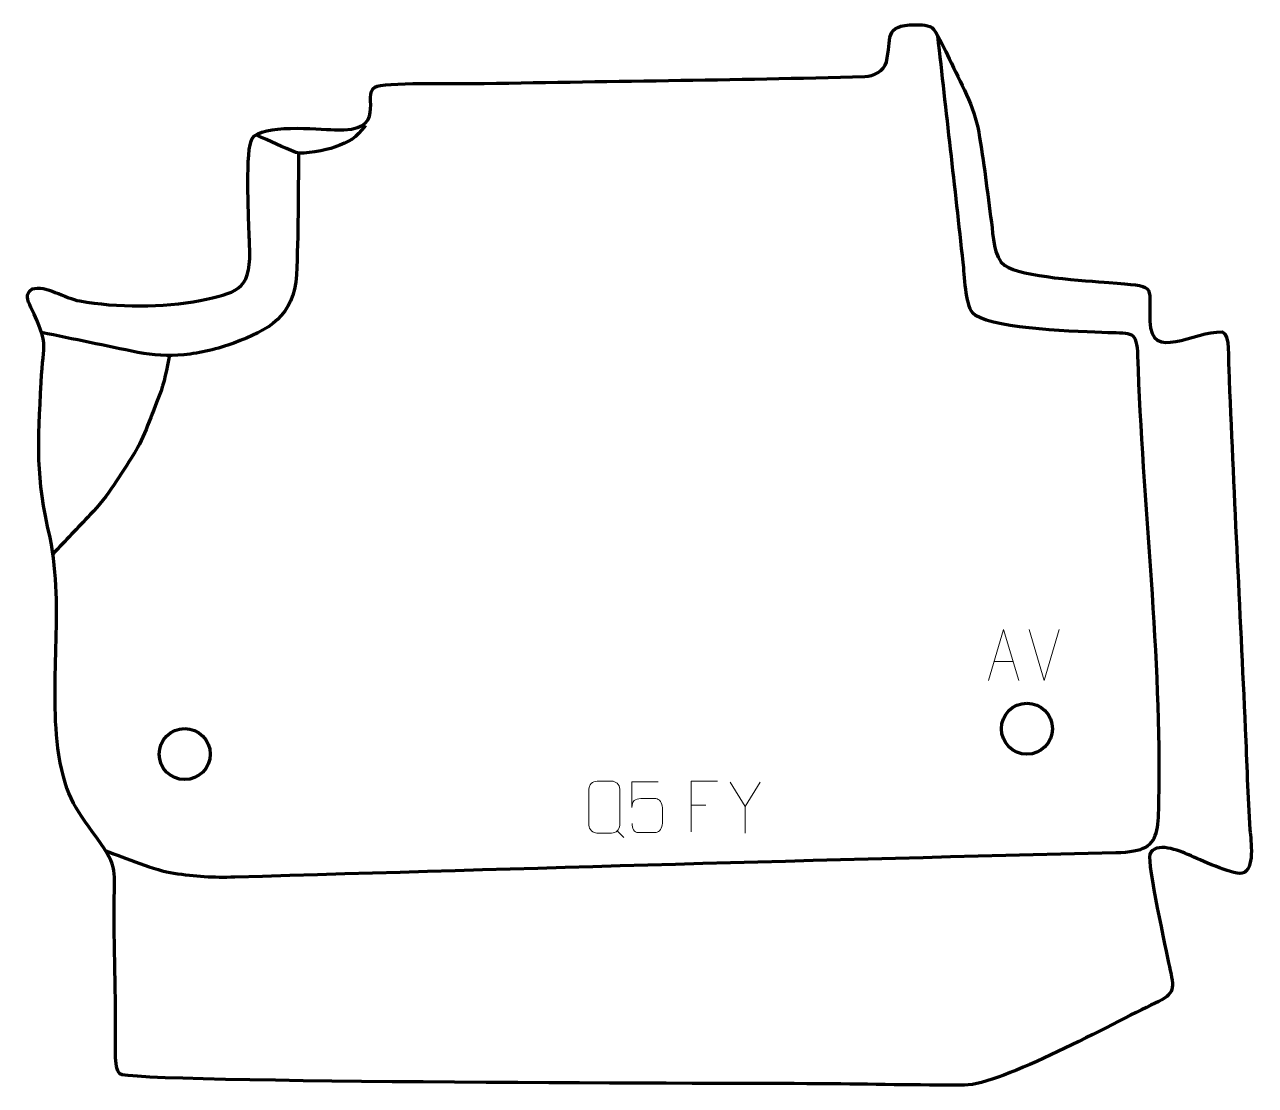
# Model space of a CAD drawing. Header units: millimetres. Extents: x -493 to 110, y 147 to 666.
import ezdxf

# ---------------------------------------------------------------- set-up
doc = ezdxf.new("R2010")
doc.units = ezdxf.units.MM
doc.header["$MEASUREMENT"] = 0
doc.layers.add('layer 2', color=7, linetype='Continuous')
doc.layers.add('layer 3', color=7, linetype='Continuous')

msp = doc.modelspace()

# ---------------------------------------------------------------- linework, layer by layer
at = {"layer": 'layer 2', "color": 142, "lineweight": 200}
for centre in [(-1.7429, 321.4592), (-414.36, 309.0237)]:
    msp.add_ellipse(centre, major_axis=(0, 12.5), ratio=1, dxfattribs=at)
at = {"layer": 'layer 2', "color": 142, "lineweight": 158}
for points, knots in [([(-453.0081, 261.5727), (-443.7893, 258.2431), (-428.7469, 251.9851), (-419.665, 250.6594), (-419.665, 250.6594), (-409.1695, 249.1273), (-400.3698, 248.5325), (-389.7741, 248.8479), (-389.7741, 248.8479), (-245.9604, 253.1296), (-102.0162, 257.3122), (41.8149, 260.7864), (41.8149, 260.7864), (55.7367, 261.1223), (60.2892, 263.9607), (61.9123, 271.7481), (61.9123, 271.7481), (62.6663, 275.3655), (62.7883, 280.0509), (62.9237, 286.0493), (62.9237, 286.0493), (64.4927, 355.5207), (54.9788, 432.6444), (52.6198, 504.0636), (52.6198, 504.0636), (52.2094, 516.5764), (49.9012, 514.9339), (37.9305, 515.4574), (37.9305, 515.4574), (24.0464, 516.0645), (-16.3396, 517.0288), (-26.8747, 523.9081), (-26.8747, 523.9081), (-26.8747, 523.9081), (-28.2529, 525.1225), (-28.2529, 525.1225), (-28.2529, 525.1225), (-31.9148, 529.2608), (-32.3155, 543.9614), (-32.9584, 549.8348), (-32.9584, 549.8348), (-37.0162, 586.8623), (-41.24, 623.8854), (-45.3871, 660.9046)], [0, 0, 0, 0, 0.08333333, 0.08333333, 0.08333333, 0.08333333, 0.16666667, 0.16666667, 0.16666667, 0.16666667, 0.25, 0.25, 0.25, 0.25, 0.33333333, 0.33333333, 0.33333333, 0.33333333, 0.41666667, 0.41666667, 0.41666667, 0.41666667, 0.5, 0.5, 0.5, 0.5, 0.58333333, 0.58333333, 0.58333333, 0.58333333, 0.66666667, 0.66666667, 0.66666667, 0.66666667, 0.75, 0.75, 0.75, 0.75, 0.83333333, 0.83333333, 0.83333333, 0.83333333, 1, 1, 1, 1]), ([(-325.85, 616.9669), (-330.6541, 610.6546), (-333.3463, 609.0905), (-340.964, 606.3195), (-340.964, 606.3195), (-344.7265, 604.9509), (-356.4018, 602.5372), (-359.9034, 603.8337), (-359.9034, 603.8337), (-365.7862, 606.0119), (-373.0505, 609.5701), (-378.9652, 612.2044)], [0, 0, 0, 0, 0.25, 0.25, 0.25, 0.25, 0.5, 0.5, 0.5, 0.5, 1, 1, 1, 1]), ([(-358.5261, 603.2747), (-358.8659, 583.4359), (-358.6236, 563.6048), (-359.6279, 543.7824), (-359.6279, 543.7824), (-360.6848, 523.7255), (-373.2187, 516.6815), (-390.3596, 510.3919), (-390.3596, 510.3919), (-398.1314, 507.5903), (-406.5574, 505.4526), (-414.789, 504.6243), (-414.789, 504.6243), (-422.6323, 503.9331), (-429.5476, 504.4368), (-437.2811, 505.8114), (-437.2811, 505.8114), (-453.0169, 509.0071), (-468.7627, 512.3359), (-484.4939, 515.5803)], [0, 0, 0, 0, 0.16666667, 0.16666667, 0.16666667, 0.16666667, 0.33333333, 0.33333333, 0.33333333, 0.33333333, 0.5, 0.5, 0.5, 0.5, 0.66666667, 0.66666667, 0.66666667, 0.66666667, 1, 1, 1, 1]), ([(-421.7266, 504.6013), (-423.2193, 497.7596), (-424.2739, 491.0677), (-426.8438, 484.5765), (-426.8438, 484.5765), (-430.1698, 476.1754), (-434.5224, 463.5929), (-439.149, 456.2731), (-439.149, 456.2731), (-446.1342, 445.2329), (-451.6226, 435.8686), (-460.6583, 426.329), (-460.6583, 426.329), (-466.7509, 419.8966), (-472.8653, 413.4871), (-478.952, 407.0473)], [0, 0, 0, 0, 0.2, 0.2, 0.2, 0.2, 0.4, 0.4, 0.4, 0.4, 0.6, 0.6, 0.6, 0.6, 1, 1, 1, 1])]:
    msp.add_open_spline(points, degree=3, knots=knots, dxfattribs=at)
at = {"layer": 'layer 3', "color": 242, "lineweight": 158}
msp.add_open_spline([(-47.4331, 664.2028), (-49.31, 666.4229), (-53.8973, 666.3438), (-56.6315, 666.3912), (-56.6315, 666.3912), (-72.3398, 666.1267), (-67.8504, 659.5969), (-70.5955, 648.0472), (-70.5955, 648.0472), (-71.6329, 643.6827), (-76.9201, 641.0582), (-81.1228, 640.9481), (-81.1228, 640.9481), (-145.2469, 639.2686), (-209.4992, 638.6557), (-273.654, 637.5058), (-273.654, 637.5058), (-281.1137, 637.481), (-317.2924, 638.2785), (-321.2442, 635.8512), (-321.2442, 635.8512), (-327.8852, 631.7722), (-313.7973, 613.6462), (-341.0459, 614.8624), (-341.0459, 614.8624), (-349.3193, 615.2448), (-376.5589, 617.8052), (-381.2888, 610.6652), (-381.2888, 610.6652), (-384.6683, 605.5638), (-383.0731, 572.4026), (-382.7995, 564.7105), (-382.7995, 564.7105), (-382.6879, 561.5723), (-382.5667, 558.4344), (-382.454, 555.2962), (-382.454, 555.2962), (-382.139, 535.9004), (-389.4644, 535.0157), (-406.851, 531.2978), (-406.851, 531.2978), (-424.8477, 527.7222), (-447.7081, 527.7978), (-465.7662, 531.0119), (-465.7662, 531.0119), (-472.9662, 532.2933), (-482.7868, 539.0301), (-489.0258, 536.8949), (-489.0258, 536.8949), (-492.7883, 534.603), (-491.3672, 531.4337), (-489.7041, 527.8462), (-489.7041, 527.8462), (-480.7036, 508.5895), (-483.5544, 512.1806), (-484.6816, 491.145), (-484.6816, 491.145), (-486.3069, 461.164), (-487.3479, 444.9066), (-480.3098, 415.0862), (-480.3098, 415.0862), (-473.1429, 379.0308), (-481.238, 343.4176), (-475.9956, 308.6423), (-475.9956, 308.6423), (-472.3979, 287.1533), (-467.4664, 281.7989), (-455.2292, 264.8717), (-455.2292, 264.8717), (-446.5964, 252.9303), (-448.985, 248.192), (-448.9478, 234.3831), (-448.9478, 234.3831), (-448.8831, 210.2502), (-447.9837, 186.1364), (-448.2303, 161.993), (-448.2303, 161.993), (-448.2804, 157.0809), (-447.5978, 154.1084), (-446.1971, 152.3295), (-446.1971, 152.3295), (-442.5525, 147.7009), (-127.1905, 147.6882), (-101.4644, 147.4884), (-101.4644, 147.4884), (-78.5568, 147.3086), (-55.1212, 146.6997), (-32.2919, 146.8395), (-32.2919, 146.8395), (-14.0859, 146.9509), (40.0936, 177.125), (61.0673, 186.9221), (61.0673, 186.9221), (71.1503, 191.6321), (70.3784, 194.2787), (68.0999, 204.8104), (68.0999, 204.8104), (66.4225, 212.7195), (57.0818, 255.4377), (58.4678, 259.7521), (58.4678, 259.7521), (60.6969, 266.6911), (73.4118, 261.457), (77.5484, 259.6536), (77.5484, 259.6536), (83.0389, 257.2598), (98.2587, 250.0598), (103.6489, 250.5973), (103.6489, 250.5973), (110.1884, 252.249), (107.9196, 266.6083), (107.5349, 271.9009), (107.5349, 271.9009), (106.3416, 288.3147), (105.9951, 305.002), (105.2472, 321.4647), (105.2472, 321.4647), (102.5323, 380.2194), (99.4745, 439.1486), (97.1033, 497.8949), (97.1033, 497.8949), (96.9493, 501.7088), (97.8398, 514.6874), (93.9212, 515.8352), (93.9212, 515.8352), (80.0151, 516.6), (59.0115, 500.7817), (58.4785, 521.0792), (58.4785, 521.0792), (58.2479, 540.3423), (61.7908, 537.8307), (38.4267, 540.0333), (38.4267, 540.0333), (27.2871, 541.0657), (-4.4249, 542.6002), (-12.6, 548.4617), (-12.6, 548.4617), (-18.2609, 552.5207), (-18.2363, 562.956), (-19.1427, 569.6342), (-19.1427, 569.6342), (-21.1044, 584.0677), (-22.8761, 599.482), (-25.3578, 613.7481), (-25.3578, 613.7481), (-27.5464, 626.3291), (-34.3524, 638.088), (-39.7911, 649.682), (-39.7911, 649.682), (-41.9778, 654.3436), (-44.5495, 659.9719), (-47.4331, 664.2028)], degree=3, knots=[0, 0, 0, 0, 0.02564103, 0.02564103, 0.02564103, 0.02564103, 0.05128205, 0.05128205, 0.05128205, 0.05128205, 0.07692308, 0.07692308, 0.07692308, 0.07692308, 0.1025641, 0.1025641, 0.1025641, 0.1025641, 0.12820513, 0.12820513, 0.12820513, 0.12820513, 0.15384615, 0.15384615, 0.15384615, 0.15384615, 0.17948718, 0.17948718, 0.17948718, 0.17948718, 0.20512821, 0.20512821, 0.20512821, 0.20512821, 0.23076923, 0.23076923, 0.23076923, 0.23076923, 0.25641026, 0.25641026, 0.25641026, 0.25641026, 0.28205128, 0.28205128, 0.28205128, 0.28205128, 0.30769231, 0.30769231, 0.30769231, 0.30769231, 0.33333333, 0.33333333, 0.33333333, 0.33333333, 0.35897436, 0.35897436, 0.35897436, 0.35897436, 0.38461538, 0.38461538, 0.38461538, 0.38461538, 0.41025641, 0.41025641, 0.41025641, 0.41025641, 0.43589744, 0.43589744, 0.43589744, 0.43589744, 0.46153846, 0.46153846, 0.46153846, 0.46153846, 0.48717949, 0.48717949, 0.48717949, 0.48717949, 0.51282051, 0.51282051, 0.51282051, 0.51282051, 0.53846154, 0.53846154, 0.53846154, 0.53846154, 0.56410256, 0.56410256, 0.56410256, 0.56410256, 0.58974359, 0.58974359, 0.58974359, 0.58974359, 0.61538462, 0.61538462, 0.61538462, 0.61538462, 0.64102564, 0.64102564, 0.64102564, 0.64102564, 0.66666667, 0.66666667, 0.66666667, 0.66666667, 0.69230769, 0.69230769, 0.69230769, 0.69230769, 0.71794872, 0.71794872, 0.71794872, 0.71794872, 0.74358974, 0.74358974, 0.74358974, 0.74358974, 0.76923077, 0.76923077, 0.76923077, 0.76923077, 0.79487179, 0.79487179, 0.79487179, 0.79487179, 0.82051282, 0.82051282, 0.82051282, 0.82051282, 0.84615385, 0.84615385, 0.84615385, 0.84615385, 0.87179487, 0.87179487, 0.87179487, 0.87179487, 0.8974359, 0.8974359, 0.8974359, 0.8974359, 0.92307692, 0.92307692, 0.92307692, 0.92307692, 0.94871795, 0.94871795, 0.94871795, 0.94871795, 1, 1, 1, 1], dxfattribs=at)
at = {"layer": 'layer 3', "color": 250, "lineweight": 9}
for points, knots in [([(-20.604, 345.1115), (-20.604, 345.1115), (-13.233, 370.065), (-13.233, 370.065), (-13.233, 370.065), (-13.233, 370.065), (-5.6631, 345.1115), (-5.6631, 345.1115)], [0, 0, 0, 0, 0.33333333, 0.33333333, 0.33333333, 0.33333333, 1, 1, 1, 1]), ([(-212.3502, 295.7301), (-209.9824, 295.7301), (-207.6144, 295.7301), (-205.2464, 295.7301), (-205.2464, 295.7301), (-203.2646, 295.7663), (-201.2373, 294.2478), (-201.2102, 291.7662), (-201.2102, 291.7662), (-201.2105, 285.9156), (-201.2105, 280.0647), (-201.2102, 274.2133), (-201.2102, 274.2133), (-201.3524, 271.848), (-203.0599, 270.3417), (-205.2464, 270.3307), (-205.2464, 270.3307), (-207.6204, 270.3312), (-209.9942, 270.3312), (-212.3677, 270.3307), (-212.3677, 270.3307), (-214.3276, 270.2235), (-216.3354, 272.142), (-216.3239, 274.1957), (-216.3239, 274.1957), (-216.3236, 280.0697), (-216.3236, 285.9435), (-216.3239, 291.8169), (-216.3239, 291.8169), (-216.3196, 293.9935), (-214.5414, 295.7438), (-212.3502, 295.7301)], [0, 0, 0, 0, 0.11111111, 0.11111111, 0.11111111, 0.11111111, 0.22222222, 0.22222222, 0.22222222, 0.22222222, 0.33333333, 0.33333333, 0.33333333, 0.33333333, 0.44444444, 0.44444444, 0.44444444, 0.44444444, 0.55555556, 0.55555556, 0.55555556, 0.55555556, 0.66666667, 0.66666667, 0.66666667, 0.66666667, 0.77777778, 0.77777778, 0.77777778, 0.77777778, 1, 1, 1, 1]), ([(-182.4125, 295.4848), (-182.4125, 295.4848), (-195.2642, 295.4848), (-195.2642, 295.4848), (-195.2642, 295.4848), (-195.2639, 291.2542), (-195.2639, 287.0233), (-195.2642, 282.7921), (-195.2642, 282.7921), (-195.2645, 286.1022), (-193.6335, 287.174), (-190.8215, 287.2345), (-190.8215, 287.2345), (-188.3819, 287.2348), (-185.9424, 287.2348), (-183.5032, 287.2345), (-183.5032, 287.2345), (-181.8534, 287.2413), (-180.3785, 284.8608), (-180.35, 282.7921), (-180.35, 282.7921), (-180.3503, 280.2048), (-180.3503, 277.6172), (-180.35, 275.0295), (-180.35, 275.0295), (-180.3038, 273.0701), (-181.8032, 270.6338), (-183.4291, 270.5753), (-183.4291, 270.5753), (-185.3856, 270.5756), (-190.2806, 270.5756), (-192.2376, 270.5753), (-192.2376, 270.5753), (-194.0831, 270.5665), (-195.1902, 272.5313), (-195.211, 275.0824)], [0, 0, 0, 0, 0.1, 0.1, 0.1, 0.1, 0.2, 0.2, 0.2, 0.2, 0.3, 0.3, 0.3, 0.3, 0.4, 0.4, 0.4, 0.4, 0.5, 0.5, 0.5, 0.5, 0.6, 0.6, 0.6, 0.6, 0.7, 0.7, 0.7, 0.7, 0.8, 0.8, 0.8, 0.8, 1, 1, 1, 1]), ([(-153.3443, 295.8071), (-153.3443, 295.8071), (-166.2183, 295.8071), (-166.2183, 295.8071), (-166.2183, 295.8071), (-166.2183, 295.8071), (-166.2183, 270.8535), (-166.2183, 270.8535)], [0, 0, 0, 0, 0.33333333, 0.33333333, 0.33333333, 0.33333333, 1, 1, 1, 1]), ([(-132.4589, 295.229), (-132.4589, 295.229), (-139.7813, 283.3303), (-139.7813, 283.3303), (-139.7813, 283.3303), (-139.7813, 283.3303), (-139.7806, 270.2754), (-139.7806, 270.2754)], [0, 0, 0, 0, 0.33333333, 0.33333333, 0.33333333, 0.33333333, 1, 1, 1, 1])]:
    msp.add_open_spline(points, degree=3, knots=knots, dxfattribs=at)
for points in [[(6.7555, 345.1042), (6.7555, 345.1042), (-0.5663, 370.0578), (-0.5663, 370.0578)], [(14.0774, 370.0578), (14.0774, 370.0578), (6.7556, 345.1042), (6.7556, 345.1042)], [(-17.8814, 354.3609), (-17.8814, 354.3609), (-8.3857, 354.3609), (-8.3857, 354.3609)], [(-139.7813, 283.3303), (-139.7813, 283.3303), (-147.1022, 295.229), (-147.1022, 295.229)], [(-166.2183, 283.9274), (-166.2183, 283.9274), (-159.0502, 283.9274), (-159.0502, 283.9274)], [(-202.4201, 271.4287), (-202.4201, 271.4287), (-199.2099, 268.2218), (-199.2099, 268.2218)]]:
    msp.add_open_spline(points, degree=3, dxfattribs=at)

doc.saveas('drawing.dxf')
